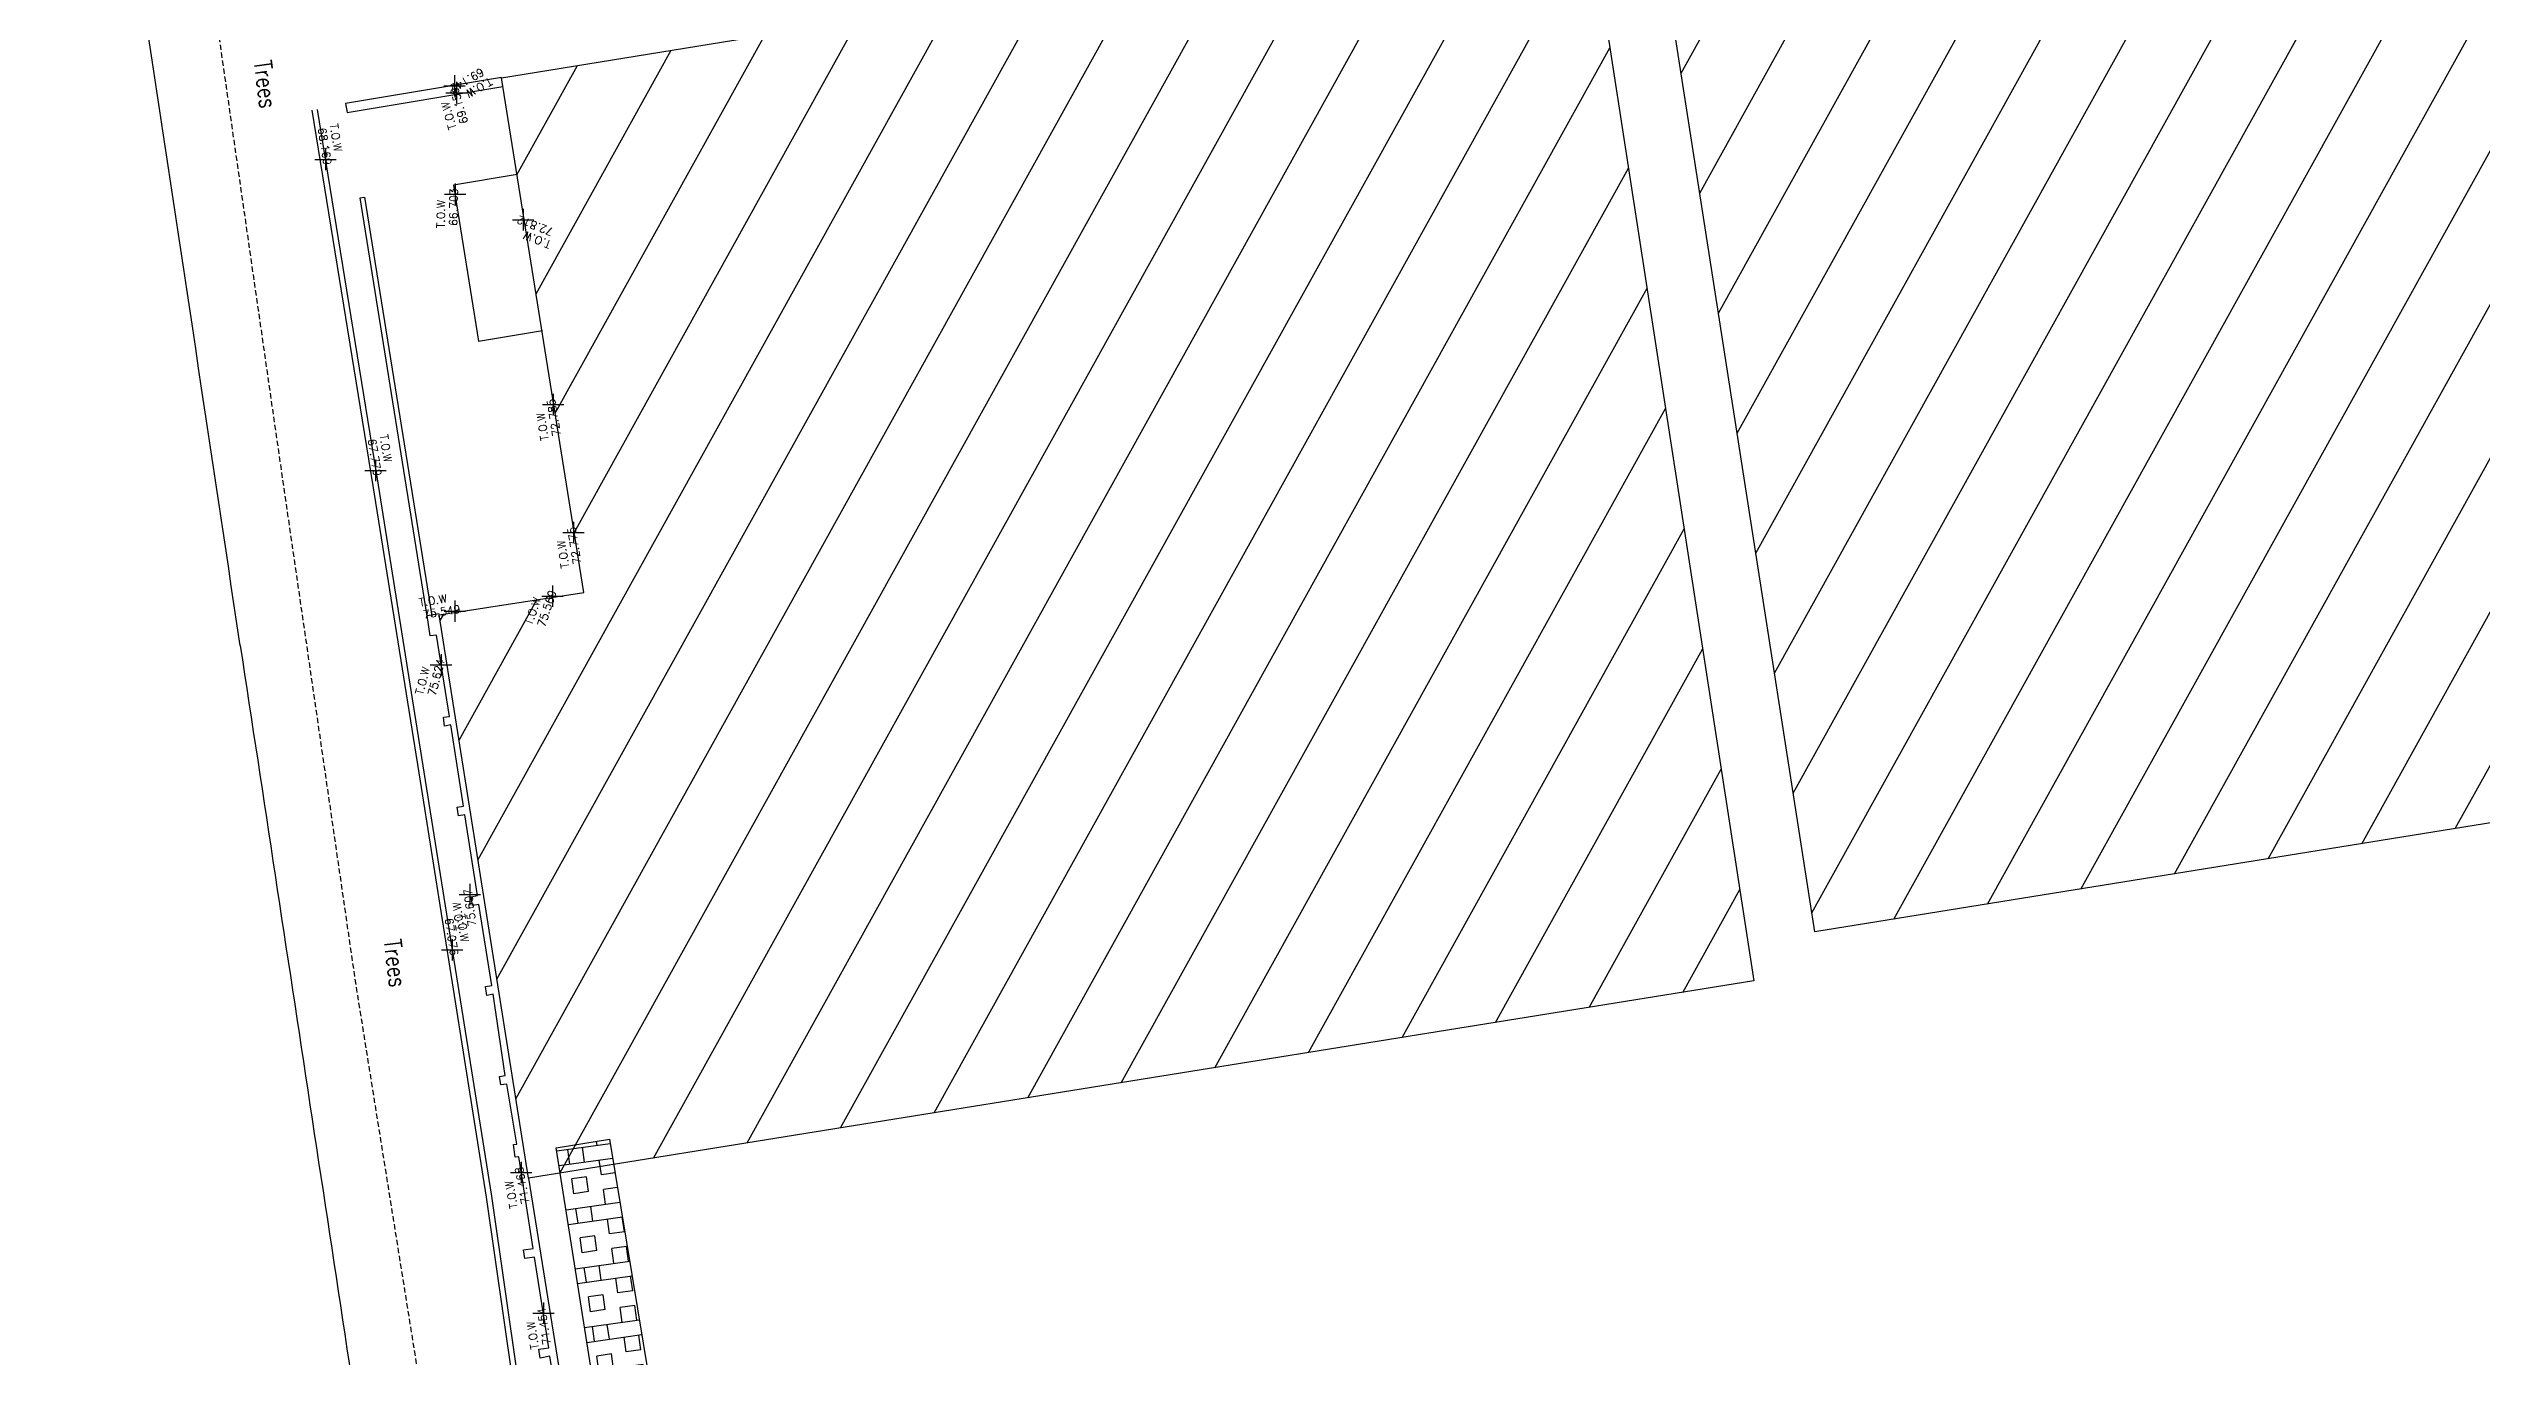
# Model space of a CAD drawing. Header units: millimetres. Extents: x 714210 to 714450, y 655680 to 655995.
# Drawn here: x 714217.7 to 714331.6, y 655780.9 to 655842.2 of the extents above; entities that cross this region are included whole.
import ezdxf
from ezdxf.enums import TextEntityAlignment as Align

# ---------------------------------------------------------------- set-up
doc = ezdxf.new("R2010")
doc.units = ezdxf.units.MM
doc.linetypes.add('HIDDEN', pattern=[0.375, 0.25, -0.125])
for name, color, linetype in [('0_FTR', 22, 'Continuous'), ('0_LVL', 22, 'Continuous'), ('A-BLDG', 7, 'Continuous'), ('HEDGE', 3, 'HIDDEN'), ('Kerb', 210, 'Continuous'), ('Machinery', 50, 'Continuous'), ('Wall', 30, 'Continuous')]:
    doc.layers.add(name, color=color, linetype=linetype)
doc.styles.add('MONO', font='txt.shx')
doc.styles.add('ROMANS', font='romans')

# ---------------------------------------------------------------- blocks, each defined once
blk = doc.blocks.new('SPOT')
at = {"color": 0, "linetype": 'ByBlock', "flags": 128}
for points in [[(-0.5, 0), (0.5, 0)], [(0, 0.5), (0, -0.5)]]:
    blk.add_lwpolyline(points, dxfattribs=at)

msp = doc.modelspace()

# ---------------------------------------------------------------- hatches: boundary and pattern name
at = {"layer": 'A-BLDG'}
h = msp.add_hatch(dxfattribs=at)
h.set_pattern_fill('ANSI31', color=256, scale=1.1, angle=196)
h.paths.add_polyline_path([(714253.23, 655843.12), (714250.93, 655857.41), (714251.09, 655857.44), (714245.82, 655890.36), (714244.46, 655890.11), (714243.61, 655895.44), (714265.92, 655899.05), (714263.55, 655914.07), (714297.58, 655919.32), (714299.93, 655904.4), (714341.33, 655911.25), (714339.61, 655922.2), (714365.12, 655926.34), (714367.01, 655914.44), (714389.08, 655918.09), (714389.81, 655913.62), (714388.61, 655913.42), (714392.55, 655888.89), (714394.62, 655889.21), (714397.02, 655874.23), (714395.09, 655874), (714396.68, 655864.04), (714398.43, 655864.32), (714400.36, 655852.39), (714398.56, 655852.16), (714404.14, 655817.49), (714300.42, 655800.76), (714292.88, 655849.12), (714289.81, 655848.69), (714297.56, 655798.46), (714240.14, 655789.22), (714235.96, 655815.62), (714242.74, 655816.67), (714238.87, 655840.79)])
at = {"layer": 'Machinery'}
h = msp.add_hatch(dxfattribs=at)
h.set_pattern_fill('BOX', color=256, scale=0.11, angle=98)
h.paths.add_polyline_path([(714271.01, 655770.8), (714271.37, 655768.17), (714245.68, 655763.76), (714241.44, 655790.64), (714243.94, 655791.04), (714247.89, 655767.1)])

# ---------------------------------------------------------------- linework, layer by layer
at = {"layer": 'A-BLDG', "flags": 128}
for points in [[(714398.56, 655852.16), (714404.14, 655817.49), (714300.42, 655800.76), (714292.88, 655849.12)], [(714289.81, 655848.69), (714297.56, 655798.46), (714240.14, 655789.22), (714235.96, 655815.62), (714242.74, 655816.67), (714238.87, 655840.79), (714253.23, 655843.12)], [(714239.61, 655836.25), (714236.63, 655835.76), (714237.8, 655828.44), (714240.79, 655828.94)]]:
    msp.add_lwpolyline(points, dxfattribs=at)
at = {"layer": 'HEDGE', "flags": 128}
msp.add_lwpolyline([(714220.54, 655877.97), (714225.22, 655845.59), (714228.56, 655822.33), (714232.03, 655798.38), (714237.68, 655763.01), (714250.08, 655691.39)], dxfattribs=at)
at = {"layer": 'Kerb'}
for centre, radius, start, end in [((698110.44, 653406.34), 16295.07, 8.497437, 8.708598), ((973710.21, 695169.13), 262451.02, 188.6241198, 188.6336259)]:
    msp.add_arc(centre, radius, start, end, dxfattribs=at)
at = {"layer": 'Machinery', "flags": 128}
msp.add_lwpolyline([(714271.01, 655770.8), (714271.37, 655768.17), (714245.68, 655763.76), (714241.44, 655790.64), (714243.94, 655791.04), (714247.89, 655767.1)], close=True, dxfattribs=at)
at = {"layer": 'Wall', "flags": 128}
msp.add_lwpolyline([(714238.88, 655840.81), (714231.57, 655839.59), (714231.65, 655839.17), (714238.94, 655840.38)], close=True, dxfattribs=at)
for points in [[(714229.99, 655839.27), (714232.84, 655821.66), (714235.06, 655807.82), (714238.16, 655788.33), (714239.39, 655779.73), (714240.74, 655770.39), (714245.29, 655738.91), (714249.1, 655711.76), (714252.07, 655690.95), (714252.22, 655690.97), (714252.23, 655690.95), (714258.29, 655688.31)], [(714230.24, 655839.31), (714233.09, 655821.7), (714235.3, 655807.86), (714238.41, 655788.37), (714239.64, 655779.77), (714240.99, 655770.42), (714245.54, 655738.94), (714249.34, 655711.79), (714252.28, 655691.23), (714252.44, 655691.25), (714252.45, 655691.13), (714258.33, 655688.56), (714258.32, 655688.68), (714258.87, 655688.77), (714258.96, 655688.21), (714258.47, 655688.14)], [(714235.39, 655815.55), (714232.26, 655835.17), (714232.46, 655835.2), (714235.61, 655815.58)], [(714241.88, 655776.45), (714241.14, 655780.87), (714240.69, 655780.79), (714240.63, 655781.2), (714241.09, 655781.27), (714240.42, 655785.52), (714239.97, 655785.46), (714239.91, 655785.86), (714240.36, 655785.92), (714239.68, 655790.22), (714239.52, 655790.2), (714239.43, 655790.8), (714239.59, 655790.81), (714239.13, 655793.63), (714238.84, 655793.59), (714238.78, 655793.99), (714239.05, 655794.03), (714238.48, 655797.84), (714238.19, 655797.78), (714238.12, 655798.2), (714238.42, 655798.25), (714237.81, 655802.04), (714237.52, 655801.99), (714237.46, 655802.41), (714237.75, 655802.46), (714237.16, 655806.25), (714236.86, 655806.2), (714236.79, 655806.61), (714237.09, 655806.65), (714236.5, 655810.46), (714236.2, 655810.41), (714236.15, 655810.82), (714236.44, 655810.86), (714235.83, 655814.66), (714235.54, 655814.63), (714235.39, 655815.59), (714235.95, 655815.68)], [(714240.14, 655789.22), (714244.44, 655762.39)]]:
    msp.add_lwpolyline(points, dxfattribs=at)

# ---------------------------------------------------------------- block references
for p in [(714236.68, 655840.42, 69.14), (714236.77, 655840.09, 69.16), (714230.63, 655836.96, 68.17), (714236.7, 655835.34, 66.7), (714239.89, 655834.14, 72.81), (714241.29, 655825.48, 72.79), (714232.97, 655822.38, 67.78), (714242.25, 655819.48, 72.78), (714241.26, 655816.49, 75.57), (714236.69, 655815.79, 75.55), (714236.04, 655813.28, 75.62), (714237.39, 655802.51, 75.61), (714236.57, 655799.92, 67.08), (714239.8, 655789.49, 71.47), (714240.84, 655782.89, 71.45)]:
    msp.add_blockref('SPOT', p)

# ---------------------------------------------------------------- texts
at = {"layer": '0_FTR', "style": 'MONO'}
for rotation, p in [(209.7979, (714238.3, 655840.82, 69.14)), (106.0379, (714236.77, 655838.43, 69.16)), (279.1216, (714230.83, 655838.61, 68.17)), (89.1442, (714236.21, 655833.74, 66.7)), (159.3122, (714241.23, 655833.14, 72.81)), (99.1852, (714241.09, 655823.82, 72.79)), (279.0979, (714233.17, 655824.04, 67.78)), (99.107, (714242.05, 655817.83, 72.78)), (8.6339, (714235.04, 655816.01, 75.55)), (71.6225, (714240.31, 655815.11, 75.57)), (75.4403, (714235.19, 655811.84, 75.62)), (97.1198, (714237.12, 655800.86, 75.61)), (278.5708, (714236.78, 655801.57, 67.08)), (100.5011, (714239.64, 655787.83, 71.47)), (98.9535, (714240.63, 655781.23, 71.45))]:
    msp.add_text('T.O.W', height=0.375, rotation=rotation, dxfattribs=at).set_placement(p)
at = {"layer": '0_LVL', "style": 'MONO'}
for s, rotation, p in [('69.142', 209.7979, (714237.92, 655841.27, 69.14)), ('69.159', 106.0379, (714237.31, 655838.69, 69.16)), ('68.169', 279.1216, (714230.27, 655838.42, 68.17)), ('66.703', 89.1442, (714236.8, 655833.84, 66.7)), ('72.812', 159.3122, (714241.34, 655833.72, 72.81)), ('72.785', 99.1852, (714241.65, 655824.02, 72.79)), ('67.779', 279.0979, (714232.61, 655823.84, 67.78)), ('72.775', 99.107, (714242.61, 655818.02, 72.78)), ('75.569', 71.6225, (714240.9, 655815.02, 75.57)), ('75.549', 8.6339, (714235.23, 655815.45, 75.55)), ('75.624', 75.4403, (714235.78, 655811.79, 75.62)), ('75.607', 97.1198, (714237.69, 655801.04, 75.61)), ('67.076', 278.5708, (714236.22, 655801.38, 67.08)), ('71.468', 100.5011, (714240.19, 655788.04, 71.47)), ('71.454', 98.9535, (714241.19, 655781.43, 71.45))]:
    msp.add_text(s, height=0.375, rotation=rotation, dxfattribs=at).set_placement(p)
at = {"layer": 'HEDGE', "style": 'ROMANS', "width": 0.8}
for p in [(714227.42, 655840.44, 73.46), (714233.5, 655799.25, 71.84)]:
    msp.add_text('Trees', height=0.8, rotation=277.1832, dxfattribs=at).set_placement(p, align=Align.CENTER)

doc.saveas('drawing.dxf')
